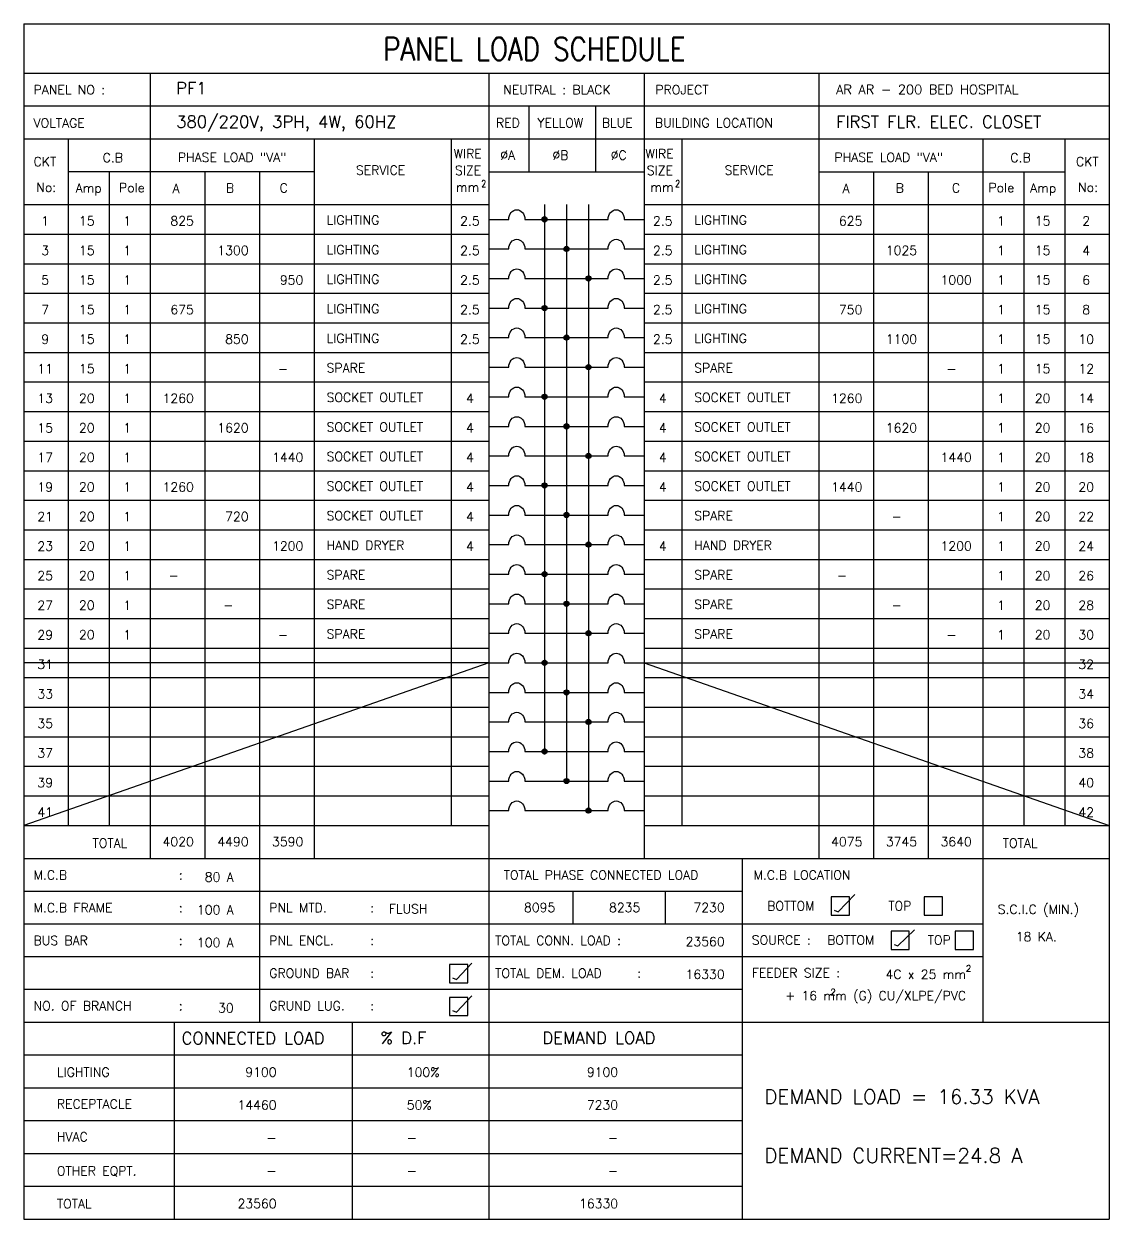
# Model space of a CAD drawing. Extents: x 5753 to 5855, y 39801 to 39885.
# Drawn here: x 5760.53 to 5781.32, y 39858.54 to 39881.42 of the extents above; entities that cross this region are included whole.
import ezdxf
from ezdxf.enums import TextEntityAlignment as Align

# ---------------------------------------------------------------- set-up
doc = ezdxf.new("R2010")
doc.units = 0
doc.header["$MEASUREMENT"] = 0
doc.layers.add('E-TXT', color=2, linetype='CONTINUOUS')
doc.layers.add('PANEL', color=2, linetype='CONTINUOUS')
doc.styles.add('ROMANS', font='ROMANS.shx', dxfattribs={"height": 0.4})
pattern_1 = [(315, (210803.436563, 41922.999079), (0.00864749998874, 0.00864749998874), [])]
pattern_2 = [(315, (210803.436563, 41921.300938), (0.00864749998874, 0.00864749998874), [])]
pattern_3 = [(315, (210803.436563, 41919.602797), (0.00864749998874, 0.00864749998874), [])]
pattern_4 = [(315, (210803.436563, 41917.904656), (0.00864749998874, 0.00864749998874), [])]
pattern_5 = [(315, (210803.436563, 41916.206514), (0.00864749998874, 0.00864749998874), [])]
pattern_6 = [(315, (210803.436563, 41914.508373), (0.00864749998874, 0.00864749998874), [])]

msp = doc.modelspace()

# ---------------------------------------------------------------- hatches: boundary and pattern name
at = {"layer": 'PANEL', "linetype": 'Continuous'}
h = msp.add_hatch(dxfattribs=at)
h.set_pattern_fill('ANSI31', color=256, scale=0.068485, angle=406.041, style=0)
h.set_pattern_definition([(91.040959325, (210803.436563, 41922.999079), (-0.00855917542476, -0.00015552164567), [])])
h.paths.add_polyline_path([(5770.46, 39877.681, 1), (5770.558, 39877.681, 1)])
h = msp.add_hatch(dxfattribs=at)
h.set_pattern_fill('ANSI31', color=256, scale=0.097835, angle=270, style=0)
h.set_pattern_definition(pattern_1)
h.paths.add_polyline_path([(5770.879, 39877.115, 1), (5770.977, 39877.115, 1)])
h = msp.add_hatch(dxfattribs=at)
h.set_pattern_fill('ANSI31', color=256, scale=0.097835, angle=270, style=0)
h.set_pattern_definition(pattern_1)
h.paths.add_polyline_path([(5771.396, 39876.549, 1), (5771.298, 39876.549, 1)])
h = msp.add_hatch(dxfattribs=at)
h.set_pattern_fill('ANSI31', color=256, scale=0.097835, angle=270, style=0)
h.set_pattern_definition(pattern_1)
h.paths.add_polyline_path([(5770.558, 39875.983, 1), (5770.46, 39875.983, 1)])
h = msp.add_hatch(dxfattribs=at)
h.set_pattern_fill('ANSI31', color=256, scale=0.097835, angle=270, style=0)
h.set_pattern_definition(pattern_1)
h.paths.add_polyline_path([(5770.977, 39875.417, 1), (5770.879, 39875.417, 1)])
h = msp.add_hatch(dxfattribs=at)
h.set_pattern_fill('ANSI31', color=256, scale=0.097835, angle=270, style=0)
h.set_pattern_definition(pattern_1)
h.paths.add_polyline_path([(5771.396, 39874.851, 1), (5771.298, 39874.851, 1)])
h = msp.add_hatch(dxfattribs=at)
h.set_pattern_fill('ANSI31', color=256, scale=0.097835, angle=270, style=0)
h.set_pattern_definition(pattern_2)
h.paths.add_polyline_path([(5770.558, 39874.285, 1), (5770.46, 39874.285, 1)])
h = msp.add_hatch(dxfattribs=at)
h.set_pattern_fill('ANSI31', color=256, scale=0.097835, angle=270, style=0)
h.set_pattern_definition(pattern_2)
h.paths.add_polyline_path([(5770.977, 39873.718, 1), (5770.879, 39873.718, 1)])
h = msp.add_hatch(dxfattribs=at)
h.set_pattern_fill('ANSI31', color=256, scale=0.097835, angle=270, style=0)
h.set_pattern_definition(pattern_2)
h.paths.add_polyline_path([(5771.396, 39873.152, 1), (5771.298, 39873.152, 1)])
h = msp.add_hatch(dxfattribs=at)
h.set_pattern_fill('ANSI31', color=256, scale=0.097835, angle=270, style=0)
h.set_pattern_definition(pattern_3)
h.paths.add_polyline_path([(5770.558, 39872.586, 1), (5770.46, 39872.586, 1)])
h = msp.add_hatch(dxfattribs=at)
h.set_pattern_fill('ANSI31', color=256, scale=0.097835, angle=270, style=0)
h.set_pattern_definition(pattern_3)
h.paths.add_polyline_path([(5770.977, 39872.02, 1), (5770.879, 39872.02, 1)])
h = msp.add_hatch(dxfattribs=at)
h.set_pattern_fill('ANSI31', color=256, scale=0.097835, angle=270, style=0)
h.set_pattern_definition(pattern_3)
h.paths.add_polyline_path([(5771.396, 39871.454, 1), (5771.298, 39871.454, 1)])
h = msp.add_hatch(dxfattribs=at)
h.set_pattern_fill('ANSI31', color=256, scale=0.097835, angle=270, style=0)
h.set_pattern_definition(pattern_4)
h.paths.add_polyline_path([(5770.558, 39870.888, 1), (5770.46, 39870.888, 1)])
h = msp.add_hatch(dxfattribs=at)
h.set_pattern_fill('ANSI31', color=256, scale=0.097835, angle=270, style=0)
h.set_pattern_definition(pattern_4)
h.paths.add_polyline_path([(5770.977, 39870.322, 1), (5770.879, 39870.322, 1)])
h = msp.add_hatch(dxfattribs=at)
h.set_pattern_fill('ANSI31', color=256, scale=0.097835, angle=270, style=0)
h.set_pattern_definition(pattern_4)
h.paths.add_polyline_path([(5771.396, 39869.756, 1), (5771.298, 39869.756, 1)])
h = msp.add_hatch(dxfattribs=at)
h.set_pattern_fill('ANSI31', color=256, scale=0.097835, angle=270, style=0)
h.set_pattern_definition(pattern_5)
h.paths.add_polyline_path([(5770.558, 39869.19, 1), (5770.46, 39869.19, 1)])
h = msp.add_hatch(dxfattribs=at)
h.set_pattern_fill('ANSI31', color=256, scale=0.097835, angle=270, style=0)
h.set_pattern_definition(pattern_5)
h.paths.add_polyline_path([(5770.977, 39868.624, 1), (5770.879, 39868.624, 1)])
h = msp.add_hatch(dxfattribs=at)
h.set_pattern_fill('ANSI31', color=256, scale=0.097835, angle=270, style=0)
h.set_pattern_definition(pattern_5)
h.paths.add_polyline_path([(5771.396, 39868.058, 1), (5771.298, 39868.058, 1)])
h = msp.add_hatch(dxfattribs=at)
h.set_pattern_fill('ANSI31', color=256, scale=0.097835, angle=270, style=0)
h.set_pattern_definition(pattern_6)
h.paths.add_polyline_path([(5770.558, 39867.492, 1), (5770.46, 39867.492, 1)])
h = msp.add_hatch(dxfattribs=at)
h.set_pattern_fill('ANSI31', color=256, scale=0.097835, angle=270, style=0)
h.set_pattern_definition(pattern_6)
h.paths.add_polyline_path([(5770.977, 39866.926, 1), (5770.879, 39866.926, 1)])
h = msp.add_hatch(dxfattribs=at)
h.set_pattern_fill('ANSI31', color=256, scale=0.097835, angle=270, style=0)
h.set_pattern_definition(pattern_6)
h.paths.add_polyline_path([(5771.396, 39866.36, 1), (5771.298, 39866.36, 1)])

# ---------------------------------------------------------------- linework, layer by layer
at = {"layer": 'PANEL', "color": 6}
for p, q in [((5760.533, 39881.423), (5760.533, 39858.54)), ((5760.533, 39881.423), (5781.323, 39881.423)), ((5781.323, 39881.423), (5781.323, 39858.54)), ((5760.533, 39858.54), (5781.323, 39858.54))]:
    msp.add_line(p, q, dxfattribs=at)
at = {"layer": 'PANEL', "color": 2}
for p, q in [((5760.533, 39880.48), (5781.323, 39880.48)), ((5769.443, 39880.48), (5769.443, 39865.444)), ((5772.413, 39880.48), (5772.413, 39865.444)), ((5760.533, 39879.222), (5781.323, 39879.222)), ((5769.443, 39878.59), (5772.413, 39878.59)), ((5760.533, 39865.444), (5781.323, 39865.444))]:
    msp.add_line(p, q, dxfattribs=at)
at = {"layer": 'PANEL', "color": 11}
for p, q in [((5762.952, 39880.48), (5762.952, 39865.444)), ((5775.759, 39880.48), (5775.759, 39865.444)), ((5761.38, 39879.222), (5761.38, 39866.077)), ((5766.097, 39879.222), (5766.097, 39865.444)), ((5768.718, 39879.222), (5768.718, 39866.077)), ((5773.139, 39879.222), (5773.139, 39866.077)), ((5778.904, 39879.222), (5778.904, 39862.313)), ((5780.476, 39879.222), (5780.476, 39866.077)), ((5766.097, 39878.593), (5761.38, 39878.593)), ((5762.166, 39878.593), (5762.166, 39866.077)), ((5764, 39878.593), (5764, 39865.444)), ((5765.049, 39878.593), (5765.049, 39862.313)), ((5775.759, 39878.593), (5780.476, 39878.593)), ((5776.808, 39878.593), (5776.808, 39865.444)), ((5777.856, 39878.593), (5777.856, 39865.444)), ((5779.69, 39878.593), (5779.69, 39866.077)), ((5760.533, 39877.964), (5769.443, 39877.964)), ((5772.413, 39877.964), (5781.323, 39877.964)), ((5760.533, 39877.398), (5769.443, 39877.398)), ((5772.413, 39877.398), (5781.323, 39877.398)), ((5760.533, 39876.832), (5769.443, 39876.832)), ((5772.413, 39876.832), (5781.323, 39876.832)), ((5760.533, 39876.266), (5769.443, 39876.266)), ((5772.413, 39876.266), (5781.323, 39876.266)), ((5760.533, 39875.7), (5769.443, 39875.7)), ((5772.413, 39875.7), (5781.323, 39875.7)), ((5760.533, 39875.134), (5769.443, 39875.134)), ((5772.413, 39875.134), (5781.323, 39875.134)), ((5760.533, 39874.568), (5769.443, 39874.568)), ((5772.413, 39874.568), (5781.323, 39874.568)), ((5760.533, 39874.001), (5769.443, 39874.001)), ((5772.413, 39874.001), (5781.323, 39874.001)), ((5760.533, 39873.435), (5769.443, 39873.435)), ((5772.413, 39873.435), (5781.323, 39873.435)), ((5760.533, 39872.869), (5769.443, 39872.869)), ((5772.413, 39872.869), (5781.323, 39872.869)), ((5760.533, 39872.303), (5769.443, 39872.303)), ((5772.413, 39872.303), (5781.323, 39872.303)), ((5760.533, 39871.737), (5769.443, 39871.737)), ((5772.413, 39871.737), (5781.323, 39871.737)), ((5760.533, 39871.171), (5769.443, 39871.171)), ((5772.413, 39871.171), (5781.323, 39871.171)), ((5760.533, 39870.605), (5769.443, 39870.605)), ((5772.413, 39870.605), (5781.323, 39870.605)), ((5760.533, 39870.039), (5769.443, 39870.039)), ((5772.413, 39870.039), (5781.323, 39870.039)), ((5760.533, 39869.473), (5769.443, 39869.473)), ((5772.413, 39869.473), (5781.323, 39869.473)), ((5760.533, 39868.907), (5769.443, 39868.907)), ((5772.413, 39868.907), (5781.323, 39868.907)), ((5760.533, 39868.341), (5769.443, 39868.341)), ((5772.413, 39868.341), (5781.323, 39868.341)), ((5760.533, 39867.775), (5769.443, 39867.775)), ((5772.413, 39867.775), (5781.323, 39867.775)), ((5760.533, 39867.209), (5769.443, 39867.209)), ((5772.413, 39867.209), (5781.323, 39867.209)), ((5760.533, 39866.643), (5769.443, 39866.643)), ((5772.413, 39866.643), (5781.323, 39866.643)), ((5760.533, 39866.077), (5769.443, 39866.077)), ((5772.413, 39866.077), (5781.323, 39866.077)), ((5769.443, 39865.444), (5769.443, 39858.54)), ((5774.295, 39865.444), (5774.295, 39862.313)), ((5760.533, 39864.818), (5774.295, 39864.818)), ((5771.049, 39864.818), (5771.049, 39864.192)), ((5772.82, 39864.818), (5772.82, 39864.192)), ((5760.533, 39864.192), (5778.904, 39864.192)), ((5760.533, 39863.565), (5778.904, 39863.565)), ((5760.533, 39862.939), (5774.295, 39862.939)), ((5760.533, 39862.313), (5781.323, 39862.313)), ((5763.414, 39862.313), (5763.414, 39858.54)), ((5766.823, 39862.313), (5766.823, 39858.54)), ((5774.295, 39862.313), (5774.295, 39858.54)), ((5760.533, 39861.684), (5774.295, 39861.684)), ((5760.533, 39861.055), (5774.295, 39861.055)), ((5760.533, 39860.426), (5774.295, 39860.426)), ((5760.533, 39859.798), (5774.295, 39859.798)), ((5760.533, 39859.169), (5774.295, 39859.169))]:
    msp.add_line(p, q, dxfattribs=at)
at = {"layer": 'PANEL'}
for p, q in [((5760.533, 39879.853), (5781.323, 39879.853)), ((5770.213, 39878.59), (5770.213, 39879.853)), ((5771.489, 39878.59), (5771.489, 39879.853)), ((5770.509, 39877.964), (5770.509, 39867.492)), ((5770.928, 39877.964), (5770.928, 39866.926)), ((5771.347, 39877.964), (5771.347, 39866.36)), ((5769.443, 39877.681), (5769.822, 39877.681)), ((5770.13, 39877.681), (5771.726, 39877.681)), ((5772.034, 39877.681), (5772.413, 39877.681)), ((5769.443, 39877.115), (5769.822, 39877.115)), ((5770.13, 39877.115), (5771.726, 39877.115)), ((5772.034, 39877.115), (5772.413, 39877.115)), ((5769.443, 39876.549), (5769.822, 39876.549)), ((5770.13, 39876.549), (5771.726, 39876.549)), ((5772.034, 39876.549), (5772.413, 39876.549)), ((5769.443, 39875.983), (5769.822, 39875.983)), ((5770.13, 39875.983), (5771.726, 39875.983)), ((5772.034, 39875.983), (5772.413, 39875.983)), ((5769.443, 39875.417), (5769.822, 39875.417)), ((5770.13, 39875.417), (5771.726, 39875.417)), ((5772.034, 39875.417), (5772.413, 39875.417)), ((5769.443, 39874.851), (5769.822, 39874.851)), ((5770.13, 39874.851), (5771.726, 39874.851)), ((5772.034, 39874.851), (5772.413, 39874.851)), ((5769.443, 39874.285), (5769.822, 39874.285)), ((5770.13, 39874.285), (5771.726, 39874.285)), ((5772.034, 39874.285), (5772.413, 39874.285)), ((5769.443, 39873.718), (5769.822, 39873.718)), ((5770.13, 39873.718), (5771.726, 39873.718)), ((5772.034, 39873.718), (5772.413, 39873.718)), ((5769.443, 39873.152), (5769.822, 39873.152)), ((5770.13, 39873.152), (5771.726, 39873.152)), ((5772.034, 39873.152), (5772.413, 39873.152)), ((5769.443, 39872.586), (5769.822, 39872.586)), ((5770.13, 39872.586), (5771.726, 39872.586)), ((5772.034, 39872.586), (5772.413, 39872.586)), ((5769.443, 39872.02), (5769.822, 39872.02)), ((5770.13, 39872.02), (5771.726, 39872.02)), ((5772.034, 39872.02), (5772.413, 39872.02)), ((5769.443, 39871.454), (5769.822, 39871.454)), ((5770.13, 39871.454), (5771.726, 39871.454)), ((5772.034, 39871.454), (5772.413, 39871.454)), ((5769.443, 39870.888), (5769.822, 39870.888)), ((5770.13, 39870.888), (5771.726, 39870.888)), ((5772.034, 39870.888), (5772.413, 39870.888)), ((5769.443, 39870.322), (5769.822, 39870.322)), ((5770.13, 39870.322), (5771.726, 39870.322)), ((5772.034, 39870.322), (5772.413, 39870.322)), ((5769.443, 39869.756), (5769.822, 39869.756)), ((5770.13, 39869.756), (5771.726, 39869.756)), ((5772.034, 39869.756), (5772.413, 39869.756)), ((5769.443, 39869.19), (5769.822, 39869.19)), ((5770.13, 39869.19), (5771.726, 39869.19)), ((5772.034, 39869.19), (5772.413, 39869.19)), ((5769.443, 39868.624), (5769.822, 39868.624)), ((5770.13, 39868.624), (5771.726, 39868.624)), ((5772.034, 39868.624), (5772.413, 39868.624)), ((5769.443, 39868.058), (5769.822, 39868.058)), ((5770.13, 39868.058), (5771.726, 39868.058)), ((5772.034, 39868.058), (5772.413, 39868.058)), ((5769.443, 39867.492), (5769.822, 39867.492)), ((5770.13, 39867.492), (5771.726, 39867.492)), ((5772.034, 39867.492), (5772.413, 39867.492)), ((5769.443, 39866.926), (5769.822, 39866.926)), ((5770.13, 39866.926), (5771.726, 39866.926)), ((5772.034, 39866.926), (5772.413, 39866.926)), ((5769.443, 39866.36), (5769.822, 39866.36)), ((5770.13, 39866.36), (5771.726, 39866.36)), ((5772.034, 39866.36), (5772.413, 39866.36)), ((5776.131, 39864.424), (5776.45, 39864.757)), ((5776.055, 39864.454), (5776.131, 39864.424)), ((5777.278, 39863.769), (5777.597, 39864.081)), ((5777.203, 39863.799), (5777.278, 39863.769)), ((5768.818, 39863.128), (5769.117, 39863.441)), ((5768.743, 39863.159), (5768.818, 39863.128)), ((5768.818, 39862.501), (5769.117, 39862.813)), ((5768.743, 39862.531), (5768.818, 39862.501))]:
    msp.add_line(p, q, dxfattribs=at)
at = {"layer": 'PANEL', "color": 7}
for p, q in [((5769.443, 39869.19), (5760.533, 39869.19)), ((5769.443, 39869.19), (5760.533, 39866.077)), ((5772.413, 39869.19), (5781.323, 39869.19)), ((5772.413, 39869.19), (5781.323, 39866.077))]:
    msp.add_line(p, q, dxfattribs=at)
at = {"layer": 'PANEL', "color": 11}
for points in [[(5776.348, 39864.707), (5775.998, 39864.707), (5775.998, 39864.358), (5776.348, 39864.358)], [(5778.132, 39864.707), (5777.782, 39864.707), (5777.782, 39864.358), (5778.132, 39864.358)], [(5777.495, 39864.052), (5777.146, 39864.052), (5777.146, 39863.703), (5777.495, 39863.703)], [(5778.722, 39864.052), (5778.373, 39864.052), (5778.373, 39863.703), (5778.722, 39863.703)], [(5769.035, 39863.412), (5768.686, 39863.412), (5768.686, 39863.062), (5769.035, 39863.062)], [(5769.035, 39862.784), (5768.686, 39862.784), (5768.686, 39862.435), (5769.035, 39862.435)]]:
    msp.add_lwpolyline(points, close=True, dxfattribs=at)
at = {"layer": 'PANEL'}
for centre in [(5770.509, 39877.681), (5770.928, 39877.115), (5771.347, 39876.549), (5770.509, 39875.983), (5770.928, 39875.417), (5771.347, 39874.851), (5770.509, 39874.285), (5770.928, 39873.718), (5771.347, 39873.152), (5770.509, 39872.586), (5770.928, 39872.02), (5771.347, 39871.454), (5770.509, 39870.888), (5770.928, 39870.322), (5771.347, 39869.756), (5770.509, 39869.19), (5770.928, 39868.624), (5771.347, 39868.058), (5770.509, 39867.492), (5770.928, 39866.926), (5771.347, 39866.36)]:
    msp.add_circle(centre, 0.0489, dxfattribs=at)
at = {"layer": 'PANEL', "extrusion": (0, 0, -1)}
for centre in [(5769.976, 39877.681), (5771.88, 39877.681), (5769.976, 39877.115), (5771.88, 39877.115), (5769.976, 39876.549), (5771.88, 39876.549), (5769.976, 39875.983), (5771.88, 39875.983), (5769.976, 39875.417), (5771.88, 39875.417), (5769.976, 39874.851), (5771.88, 39874.851), (5769.976, 39874.285), (5771.88, 39874.285), (5769.976, 39873.718), (5771.88, 39873.718), (5769.976, 39873.152), (5771.88, 39873.152), (5769.976, 39872.586), (5771.88, 39872.586), (5769.976, 39872.02), (5771.88, 39872.02), (5769.976, 39871.454), (5771.88, 39871.454), (5769.976, 39870.888), (5771.88, 39870.888), (5769.976, 39870.322), (5771.88, 39870.322), (5769.976, 39869.756), (5771.88, 39869.756), (5769.976, 39869.19), (5771.88, 39869.19), (5769.976, 39868.624), (5771.88, 39868.624), (5769.976, 39868.058), (5771.88, 39868.058), (5769.976, 39867.492), (5771.88, 39867.492), (5769.976, 39866.926), (5771.88, 39866.926), (5769.976, 39866.36), (5771.88, 39866.36)]:
    msp.add_ellipse(centre, major_axis=(0, 0.185), ratio=0.833333, start_param=-1.570796, end_param=1.570796, dxfattribs=at)

# ---------------------------------------------------------------- texts
at = {"layer": 'E-TXT', "style": 'ROMANS'}
for s, height, p in [('PF1', 0.2306, (5763.45, 39880.075)), ('AR AR - 200 BED HOSPITAL', 0.18169, (5776.092, 39880.077)), ('380/220V, 3PH, 4W, 60HZ', 0.23061, (5763.45, 39879.435)), ('FIRST FLR. ELEC. CLOSET', 0.23061, (5776.092, 39879.435)), ('15', 0.1747, (5761.588, 39877.564)), ('15', 0.1747, (5779.899, 39877.564)), ('15', 0.1747, (5761.588, 39876.998)), ('15', 0.1747, (5779.899, 39876.998)), ('15', 0.1747, (5761.588, 39876.432)), ('15', 0.1747, (5779.899, 39876.432)), ('15', 0.1747, (5761.588, 39875.866)), ('15', 0.1747, (5779.899, 39875.866)), ('15', 0.1747, (5761.588, 39875.3)), ('15', 0.1747, (5779.899, 39875.3)), ('15', 0.1747, (5761.588, 39874.734)), ('15', 0.1747, (5779.899, 39874.734)), ('20', 0.1747, (5761.588, 39874.168)), ('20', 0.1747, (5779.899, 39874.168)), ('20', 0.1747, (5761.588, 39873.602)), ('20', 0.1747, (5779.899, 39873.602)), ('20', 0.1747, (5761.588, 39873.036)), ('20', 0.1747, (5779.899, 39873.036)), ('20', 0.1747, (5761.588, 39872.47)), ('20', 0.1747, (5779.899, 39872.47)), ('20', 0.1747, (5761.588, 39871.904)), ('20', 0.1747, (5779.899, 39871.904)), ('20', 0.1747, (5761.588, 39871.338)), ('20', 0.1747, (5779.899, 39871.338)), ('20', 0.1747, (5761.588, 39870.772)), ('20', 0.1747, (5779.899, 39870.772)), ('20', 0.1747, (5761.588, 39870.206)), ('20', 0.1747, (5779.899, 39870.206)), ('20', 0.1747, (5761.588, 39869.64)), ('20', 0.1747, (5779.899, 39869.64))]:
    msp.add_text(s, height=height, dxfattribs=at).set_placement(p)
for s, height, p in [('1', 0.175, (5762.513, 39877.651)), ('2.5', 0.1747, (5769.077, 39877.651)), ('2.5', 0.1747, (5772.772, 39877.651)), ('1', 0.175, (5779.251, 39877.651)), ('1', 0.175, (5762.513, 39877.084)), ('2.5', 0.1747, (5769.077, 39877.084)), ('2.5', 0.1747, (5772.772, 39877.084)), ('1', 0.175, (5779.251, 39877.084)), ('1', 0.175, (5762.513, 39876.518)), ('2.5', 0.1747, (5769.077, 39876.518)), ('2.5', 0.1747, (5772.772, 39876.518)), ('1', 0.175, (5779.251, 39876.518)), ('1', 0.175, (5762.513, 39875.952)), ('2.5', 0.1747, (5769.077, 39875.952)), ('2.5', 0.1747, (5772.772, 39875.952)), ('1', 0.175, (5779.251, 39875.952)), ('1', 0.175, (5762.513, 39875.386)), ('2.5', 0.1747, (5769.077, 39875.386)), ('2.5', 0.1747, (5772.772, 39875.386)), ('1', 0.175, (5779.251, 39875.386)), ('1', 0.175, (5762.513, 39874.82)), ('1', 0.175, (5779.251, 39874.82)), ('1', 0.175, (5762.513, 39874.254)), ('4', 0.175, (5769.077, 39874.254)), ('4', 0.175, (5772.772, 39874.254)), ('1', 0.175, (5779.251, 39874.254)), ('1', 0.175, (5762.513, 39873.688)), ('4', 0.175, (5769.077, 39873.688)), ('4', 0.175, (5772.772, 39873.688)), ('1', 0.175, (5779.251, 39873.688)), ('1', 0.175, (5762.513, 39873.122)), ('4', 0.175, (5769.077, 39873.122)), ('4', 0.175, (5772.772, 39873.122)), ('1', 0.175, (5779.251, 39873.122)), ('1', 0.175, (5762.513, 39872.556)), ('4', 0.175, (5769.077, 39872.556)), ('4', 0.175, (5772.772, 39872.556)), ('1', 0.175, (5779.251, 39872.556)), ('1', 0.175, (5762.513, 39871.99)), ('4', 0.175, (5769.077, 39871.99)), ('1', 0.175, (5779.251, 39871.99)), ('1', 0.175, (5762.513, 39871.424)), ('4', 0.175, (5769.077, 39871.424)), ('4', 0.175, (5772.772, 39871.424)), ('1', 0.175, (5779.251, 39871.424)), ('1', 0.175, (5762.513, 39870.858)), ('1', 0.175, (5779.251, 39870.858)), ('1', 0.175, (5762.513, 39870.292)), ('1', 0.175, (5779.251, 39870.292)), ('1', 0.175, (5762.513, 39869.726)), ('1', 0.175, (5779.251, 39869.726))]:
    msp.add_text(s, height=height, dxfattribs=at).set_placement(p, align=Align.MIDDLE)
for s, height, p in [('825', 0.1747, (5763.789, 39877.564)), ('625', 0.1747, (5776.596, 39877.564)), ('1300', 0.1747, (5764.838, 39876.998)), ('1025', 0.1747, (5777.645, 39876.998)), ('950', 0.1747, (5765.886, 39876.432)), ('1000', 0.1747, (5778.693, 39876.432)), ('675', 0.1747, (5763.789, 39875.866)), ('750', 0.1747, (5776.596, 39875.866)), ('850', 0.1747, (5764.838, 39875.3)), ('1100', 0.1747, (5777.645, 39875.3)), ('-', 0.175, (5765.594, 39874.734)), ('-', 0.175, (5778.401, 39874.734)), ('1260', 0.1747, (5763.789, 39874.168)), ('1260', 0.1747, (5776.596, 39874.168)), ('1620', 0.1747, (5764.838, 39873.602)), ('1620', 0.1747, (5777.645, 39873.602)), ('1440', 0.1747, (5765.886, 39873.036)), ('1440', 0.1747, (5778.693, 39873.036)), ('1260', 0.1747, (5763.789, 39872.47)), ('1440', 0.1747, (5776.596, 39872.47)), ('720', 0.1747, (5764.838, 39871.904)), ('-', 0.175, (5777.353, 39871.904)), ('1200', 0.1747, (5765.886, 39871.338)), ('1200', 0.1747, (5778.693, 39871.338)), ('-', 0.175, (5763.498, 39870.772)), ('-', 0.175, (5776.305, 39870.772)), ('-', 0.175, (5764.546, 39870.206)), ('-', 0.175, (5777.353, 39870.206)), ('-', 0.175, (5765.594, 39869.64)), ('-', 0.175, (5778.401, 39869.64)), ('4020', 0.1747, (5763.789, 39865.677)), ('4490', 0.1747, (5764.838, 39865.677)), ('3590', 0.1747, (5765.886, 39865.677)), ('4075', 0.1747, (5776.596, 39865.677)), ('3745', 0.1747, (5777.645, 39865.677)), ('3640', 0.1747, (5778.693, 39865.677)), ('80 A', 0.1747, (5764.552, 39865)), ('100 A', 0.1747, (5764.552, 39864.374)), ('FLUSH', 0.1747, (5768.266, 39864.392)), ('8095', 0.1747, (5770.713, 39864.418)), ('8235', 0.1747, (5772.342, 39864.418)), ('7230', 0.1747, (5773.958, 39864.418)), ('23560', 0.1747, (5773.958, 39863.765)), ('100 A', 0.1747, (5764.552, 39863.748)), ('16330', 0.1747, (5773.958, 39863.139)), ('4C x 25 mm', 0.1747, (5778.583, 39863.139)), ('2', 0.122, (5778.683, 39863.278)), ('+ 16 mm (G) CU/XLPE/PVC', 0.17471, (5778.583, 39862.73)), ('2', 0.122, (5776.087, 39862.826)), ('30', 0.1747, (5764.552, 39862.496)), ('9100', 0.1747, (5765.374, 39861.266)), ('9100', 0.1747, (5771.917, 39861.266)), ('14460', 0.1747, (5765.374, 39860.637)), ('7230', 0.1747, (5771.917, 39860.637)), ('-', 0.175, (5765.374, 39860.008)), ('-', 0.175, (5771.917, 39860.008)), ('-', 0.175, (5765.374, 39859.379)), ('-', 0.175, (5771.917, 39859.379)), ('23560', 0.1747, (5765.374, 39858.75)), ('16330', 0.1747, (5771.917, 39858.75))]:
    msp.add_text(s, height=height, dxfattribs=at).set_placement(p, align=Align.RIGHT)
at = {"layer": 'PANEL', "color": 6, "style": 'ROMANS', "width": 0.833333}
msp.add_text('PANEL LOAD SCHEDULE', height=0.44026, dxfattribs=at).set_placement((5767.418, 39880.724))
at = {"layer": 'PANEL', "style": 'ROMANS'}
for s, height, p in [('PANEL NO :', 0.1747, (5760.718, 39880.075)), ('NEUTRAL : BLACK', 0.17471, (5769.715, 39880.075)), ('PROJECT', 0.1747, (5772.631, 39880.075)), ('VOLTAGE', 0.1747, (5760.718, 39879.437)), ('RED', 0.1747, (5769.578, 39879.442)), ('YELLOW', 0.1747, (5770.371, 39879.442)), ('BLUE', 0.1747, (5771.605, 39879.442)), ('BUILDING LOCATION', 0.17471, (5772.622, 39879.442)), ('CKT', 0.1747, (5760.718, 39878.7)), ('C.B', 0.1747, (5762.042, 39878.776)), ('PHASE LOAD "VA"', 0.17471, (5763.482, 39878.782)), ('WIRE', 0.1747, (5768.766, 39878.851)), ('%%CA', 0.1747, (5769.659, 39878.823)), ('%%CB', 0.1747, (5770.659, 39878.823)), ('%%CC', 0.1747, (5771.774, 39878.823)), ('WIRE', 0.1747, (5772.441, 39878.851)), ('PHASE LOAD "VA"', 0.17471, (5776.061, 39878.782)), ('C.B', 0.1747, (5779.431, 39878.776)), ('CKT', 0.1747, (5780.689, 39878.7)), ('SERVICE', 0.1747, (5766.894, 39878.536)), ('SIZE', 0.1747, (5768.792, 39878.53)), ('SIZE', 0.1747, (5772.466, 39878.53)), ('SERVICE', 0.1747, (5773.955, 39878.536)), ('No:', 0.1747, (5760.77, 39878.208)), ('Amp', 0.1747, (5761.524, 39878.193)), ('Pole', 0.1747, (5762.354, 39878.2)), ('A', 0.175, (5763.38, 39878.185)), ('B', 0.175, (5764.404, 39878.193)), ('C', 0.175, (5765.432, 39878.195)), ('A', 0.175, (5776.216, 39878.185)), ('B', 0.175, (5777.234, 39878.193)), ('C', 0.175, (5778.311, 39878.195)), ('Pole', 0.1747, (5779.011, 39878.2)), ('Amp', 0.1747, (5779.809, 39878.193)), ('No:', 0.1747, (5780.729, 39878.208)), ('mm', 0.1747, (5768.808, 39878.21)), ('mm', 0.1747, (5772.532, 39878.21)), ('LIGHTING', 0.1747, (5766.332, 39877.58)), ('LIGHTING', 0.1747, (5773.374, 39877.58)), ('LIGHTING', 0.1747, (5766.332, 39877.014)), ('LIGHTING', 0.1747, (5773.374, 39877.014)), ('LIGHTING', 0.1747, (5766.332, 39876.448)), ('LIGHTING', 0.1747, (5773.374, 39876.448)), ('LIGHTING', 0.1747, (5766.332, 39875.882)), ('LIGHTING', 0.1747, (5773.374, 39875.882)), ('LIGHTING', 0.1747, (5766.332, 39875.316)), ('LIGHTING', 0.1747, (5773.374, 39875.316)), ('SPARE', 0.1747, (5766.332, 39874.75)), ('SPARE', 0.1747, (5773.374, 39874.75)), ('SOCKET OUTLET', 0.17471, (5766.332, 39874.184)), ('SOCKET OUTLET', 0.17471, (5773.374, 39874.184)), ('SOCKET OUTLET', 0.17471, (5766.332, 39873.618)), ('SOCKET OUTLET', 0.17471, (5773.374, 39873.618)), ('SOCKET OUTLET', 0.17471, (5766.332, 39873.052)), ('SOCKET OUTLET', 0.17471, (5773.374, 39873.052)), ('SOCKET OUTLET', 0.17471, (5766.332, 39872.486)), ('SOCKET OUTLET', 0.17471, (5773.374, 39872.486)), ('SOCKET OUTLET', 0.17471, (5766.332, 39871.92)), ('SPARE', 0.1747, (5773.374, 39871.92)), ('HAND DRYER', 0.1747, (5766.332, 39871.354)), ('HAND DRYER', 0.1747, (5773.374, 39871.354)), ('SPARE', 0.1747, (5766.332, 39870.788)), ('SPARE', 0.1747, (5773.374, 39870.788)), ('SPARE', 0.1747, (5766.332, 39870.222)), ('SPARE', 0.1747, (5773.374, 39870.222)), ('SPARE', 0.1747, (5766.332, 39869.655)), ('SPARE', 0.1747, (5773.374, 39869.655)), ('TOTAL', 0.1747, (5761.848, 39865.651)), ('TOTAL', 0.1747, (5779.285, 39865.651)), ('M.C.B', 0.1747, (5760.718, 39865.039)), (':', 0.175, (5763.5, 39865.039)), ('TOTAL PHASE CONNECTED LOAD', 0.17471, (5769.725, 39865.039)), ('M.C.B LOCATION', 0.17471, (5774.511, 39865.039)), ('BOTTOM', 0.1747, (5774.773, 39864.449)), ('TOP', 0.1747, (5777.093, 39864.449)), ('M.C.B FRAME', 0.17471, (5760.718, 39864.413)), (':', 0.175, (5763.5, 39864.413)), ('PNL MTD.', 0.1747, (5765.234, 39864.413)), (':', 0.175, (5767.168, 39864.413)), ('S.C.I.C (MIN.)', 0.17471, (5779.189, 39864.384)), ('BUS BAR', 0.1747, (5760.718, 39863.787)), ('PNL ENCL.', 0.1747, (5765.234, 39863.787)), ('TOTAL CONN. LOAD :', 0.17471, (5769.561, 39863.787)), ('SOURCE :', 0.1747, (5774.478, 39863.794)), ('BOTTOM', 0.1747, (5775.921, 39863.794)), ('TOP', 0.1747, (5777.847, 39863.794)), ('18 KA.', 0.1747, (5779.535, 39863.86)), (':', 0.175, (5763.5, 39863.787)), (':', 0.175, (5767.168, 39863.787)), ('GROUND BAR', 0.1747, (5765.234, 39863.161)), (':', 0.175, (5767.168, 39863.161)), ('TOTAL DEM. LOAD ', 0.17471, (5769.561, 39863.161)), (':', 0.175, (5772.282, 39863.161)), ('FEEDER SIZE :', 0.17471, (5774.478, 39863.168)), ('NO. OF BRANCH', 0.17471, (5760.718, 39862.535)), (':', 0.175, (5763.5, 39862.535)), ('GRUND LUG.', 0.1747, (5765.234, 39862.535)), (':', 0.175, (5767.168, 39862.535)), ('CONNECTED LOAD', 0.23061, (5763.554, 39861.887)), ('% D.F', 0.2306, (5767.365, 39861.893)), ('DEMAND LOAD', 0.23061, (5770.466, 39861.893)), ('LIGHTING', 0.1747, (5761.165, 39861.265)), ('100%', 0.1747, (5767.868, 39861.265)), ('DEMAND LOAD = 16.33 KVA', 0.27953, (5774.715, 39860.744)), ('RECEPTACLE', 0.1747, (5761.165, 39860.657)), ('50%', 0.1747, (5767.868, 39860.636)), ('HVAC', 0.1747, (5761.165, 39860.028)), ('-', 0.175, (5767.868, 39860.007)), ('DEMAND CURRENT=24.8 A', 0.27953, (5774.715, 39859.616)), ('OTHER EQPT.', 0.17471, (5761.165, 39859.375)), ('-', 0.175, (5767.868, 39859.378)), ('TOTAL', 0.1747, (5761.165, 39858.746))]:
    msp.add_text(s, height=height, dxfattribs=at).set_placement(p)
at = {"layer": 'PANEL', "style": 'ROMANS', "width": 0.833333}
for p in [(5769.296, 39878.299), (5773.009, 39878.299)]:
    msp.add_text('2', height=0.132, dxfattribs=at).set_placement(p)
at = {"layer": 'PANEL', "style": 'ROMANS'}
for s, height, p in [('1', 0.175, (5760.941, 39877.651)), ('2', 0.175, (5780.884, 39877.651)), ('3', 0.175, (5760.941, 39877.084)), ('4', 0.175, (5780.884, 39877.084)), ('5', 0.175, (5760.941, 39876.518)), ('6', 0.175, (5780.884, 39876.518)), ('7', 0.175, (5760.941, 39875.952)), ('8', 0.175, (5780.884, 39875.952)), ('9', 0.175, (5760.941, 39875.386)), ('10', 0.1747, (5780.884, 39875.386)), ('11', 0.1747, (5760.941, 39874.82)), ('12', 0.1747, (5780.884, 39874.82)), ('13', 0.1747, (5760.941, 39874.254)), ('14', 0.1747, (5780.884, 39874.254)), ('15', 0.1747, (5760.941, 39873.688)), ('16', 0.1747, (5780.884, 39873.688)), ('17', 0.1747, (5760.941, 39873.122)), ('18', 0.1747, (5780.884, 39873.122)), ('19', 0.1747, (5760.941, 39872.556)), ('20', 0.1747, (5780.884, 39872.556)), ('21', 0.1747, (5760.941, 39871.99)), ('22', 0.1747, (5780.884, 39871.99)), ('23', 0.1747, (5760.941, 39871.424)), ('24', 0.1747, (5780.884, 39871.424)), ('25', 0.1747, (5760.941, 39870.858)), ('26', 0.1747, (5780.884, 39870.858)), ('27', 0.1747, (5760.941, 39870.292)), ('28', 0.1747, (5780.884, 39870.292)), ('29', 0.1747, (5760.941, 39869.726)), ('30', 0.1747, (5780.884, 39869.726)), ('31', 0.1747, (5760.941, 39869.16)), ('32', 0.1747, (5780.884, 39869.16)), ('33', 0.1747, (5760.941, 39868.594)), ('34', 0.1747, (5780.884, 39868.594)), ('35', 0.1747, (5760.941, 39868.028)), ('36', 0.1747, (5780.884, 39868.028)), ('37', 0.1747, (5760.941, 39867.462)), ('38', 0.1747, (5780.884, 39867.462)), ('39', 0.1747, (5760.941, 39866.896)), ('40', 0.1747, (5780.884, 39866.896)), ('41', 0.1747, (5760.941, 39866.33)), ('42', 0.1747, (5780.884, 39866.33))]:
    msp.add_text(s, height=height, dxfattribs=at).set_placement(p, align=Align.MIDDLE)

doc.saveas('drawing.dxf')
